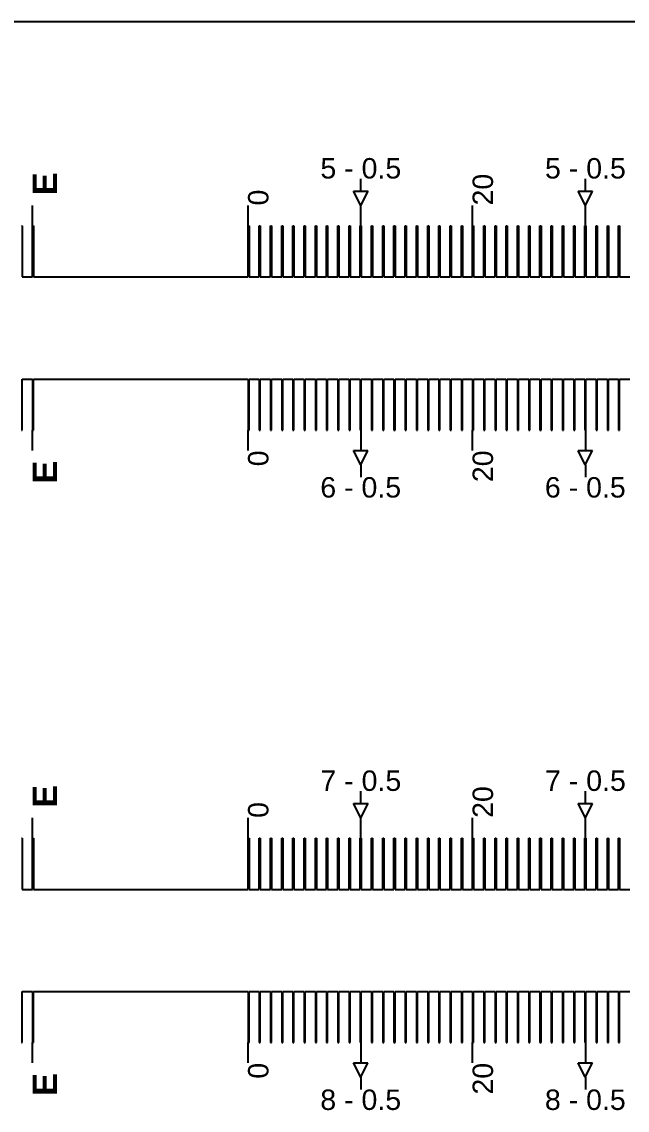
# Model space of a CAD drawing. Extents: x -119394 to 128420, y 74496 to 185496.
# Drawn here: x 40869 to 41166, y 112263 to 112796 of the extents above; entities that cross this region are included whole.
import ezdxf

# ---------------------------------------------------------------- set-up
doc = ezdxf.new("R2010")
doc.units = 13
doc.layers.add('CL - Label-1', color=120, linetype='Continuous')
doc.layers.add('CL - Label-2', color=132, linetype='Continuous')
doc.layers.add('CL - Sub-Micro', color=7, linetype='Continuous', true_color=0x47d1ff)
doc.styles.get("Standard").update_dxf_attribs({"font": 'arial.ttf'})

msp = doc.modelspace()

# ---------------------------------------------------------------- linework, layer by layer
for p, q in [((46680.29, 112795.86), (38030.29, 112795.86)), ((41035.54, 112712.94), (41035.54, 112718.94)), ((41145.54, 112712.94), (41145.54, 112718.94)), ((40874.79, 112695.86), (40874.79, 112705.86)), ((40980.29, 112695.86), (40980.29, 112705.86)), ((41035.54, 112695.86), (41035.54, 112705.86)), ((41090.29, 112695.86), (41090.29, 112705.86)), ((41145.54, 112695.86), (41145.54, 112705.86)), ((40874.79, 112585.86), (40874.79, 112595.86)), ((40980.29, 112585.86), (40980.29, 112595.86)), ((41035.54, 112595.86), (41035.54, 112585.86)), ((41090.29, 112585.86), (41090.29, 112595.86)), ((41145.54, 112595.86), (41145.54, 112585.86)), ((41035.54, 112578.79), (41035.54, 112572.79)), ((41145.54, 112578.79), (41145.54, 112572.79)), ((41035.54, 112412.94), (41035.54, 112418.94)), ((41145.54, 112412.94), (41145.54, 112418.94)), ((40874.79, 112395.86), (40874.79, 112405.86)), ((40980.29, 112395.86), (40980.29, 112405.86)), ((41035.54, 112395.86), (41035.54, 112405.86)), ((41090.29, 112395.86), (41090.29, 112405.86)), ((41145.54, 112395.86), (41145.54, 112405.86)), ((40874.79, 112285.86), (40874.79, 112295.86)), ((40980.29, 112285.86), (40980.29, 112295.86)), ((41035.54, 112295.86), (41035.54, 112285.86)), ((41090.29, 112285.86), (41090.29, 112295.86)), ((41145.54, 112295.86), (41145.54, 112285.86)), ((41035.54, 112278.79), (41035.54, 112272.79)), ((41145.54, 112278.79), (41145.54, 112272.79))]:
    msp.add_line(p, q)
at = {"layer": 'CL - Label-2'}
for p, q in [((41035.54, 112705.86), (41032, 112712.96)), ((41032, 112712.96), (41039.07, 112712.96)), ((41035.54, 112705.86), (41039.07, 112712.96)), ((41145.54, 112705.86), (41142, 112712.96)), ((41142, 112712.96), (41149.07, 112712.96)), ((41145.54, 112705.86), (41149.07, 112712.96)), ((41035.49, 112578.79), (41031.95, 112585.89)), ((41031.95, 112585.89), (41039.02, 112585.89)), ((41035.49, 112578.79), (41039.02, 112585.89)), ((41145.49, 112578.79), (41141.95, 112585.89)), ((41141.95, 112585.89), (41149.02, 112585.89)), ((41145.49, 112578.79), (41149.02, 112585.89)), ((41035.54, 112405.86), (41032, 112412.96)), ((41032, 112412.96), (41039.07, 112412.96)), ((41035.54, 112405.86), (41039.07, 112412.96)), ((41145.54, 112405.86), (41142, 112412.96)), ((41142, 112412.96), (41149.07, 112412.96)), ((41145.54, 112405.86), (41149.07, 112412.96)), ((41035.49, 112278.79), (41031.95, 112285.89)), ((41031.95, 112285.89), (41039.02, 112285.89)), ((41035.49, 112278.79), (41039.02, 112285.89)), ((41145.49, 112278.79), (41141.95, 112285.89)), ((41141.95, 112285.89), (41149.02, 112285.89)), ((41145.49, 112278.79), (41149.02, 112285.89))]:
    msp.add_line(p, q, dxfattribs=at)
at = {"layer": 'CL - Sub-Micro'}
for p, q in [((40869.29, 112695.86), (40869.69, 112695.86)), ((40869.69, 112695.86), (40869.69, 112670.86)), ((40874.79, 112670.86), (40874.79, 112695.86)), ((40874.79, 112695.86), (40875.19, 112695.86)), ((40875.19, 112695.86), (40875.19, 112670.86)), ((40980.29, 112670.86), (40980.29, 112695.86)), ((40980.29, 112695.86), (40980.79, 112695.86)), ((40980.79, 112695.86), (40980.79, 112670.86)), ((40985.79, 112670.86), (40985.79, 112695.86)), ((40985.79, 112695.86), (40986.29, 112695.86)), ((40986.29, 112695.86), (40986.29, 112670.86)), ((40991.29, 112670.86), (40991.29, 112695.86)), ((40991.29, 112695.86), (40991.79, 112695.86)), ((40991.79, 112695.86), (40991.79, 112670.86)), ((40996.79, 112670.86), (40996.79, 112695.86)), ((40996.79, 112695.86), (40997.29, 112695.86)), ((40997.29, 112695.86), (40997.29, 112670.86)), ((41002.29, 112670.86), (41002.29, 112695.86)), ((41002.29, 112695.86), (41002.79, 112695.86)), ((41002.79, 112695.86), (41002.79, 112670.86)), ((41007.79, 112670.86), (41007.79, 112695.86)), ((41007.79, 112695.86), (41008.29, 112695.86)), ((41008.29, 112695.86), (41008.29, 112670.86)), ((41013.29, 112670.86), (41013.29, 112695.86)), ((41013.29, 112695.86), (41013.79, 112695.86)), ((41013.79, 112695.86), (41013.79, 112670.86)), ((41018.79, 112670.86), (41018.79, 112695.86)), ((41018.79, 112695.86), (41019.29, 112695.86)), ((41019.29, 112695.86), (41019.29, 112670.86)), ((41024.29, 112670.86), (41024.29, 112695.86)), ((41024.29, 112695.86), (41024.79, 112695.86)), ((41024.79, 112695.86), (41024.79, 112670.86)), ((41029.79, 112670.86), (41029.79, 112695.86)), ((41029.79, 112695.86), (41030.29, 112695.86)), ((41030.29, 112695.86), (41030.29, 112670.86)), ((41035.29, 112670.86), (41035.29, 112695.86)), ((41035.29, 112695.86), (41035.79, 112695.86)), ((41035.79, 112695.86), (41035.79, 112670.86)), ((41040.79, 112670.86), (41040.79, 112695.86)), ((41040.79, 112695.86), (41041.29, 112695.86)), ((41041.29, 112695.86), (41041.29, 112670.86)), ((41046.29, 112670.86), (41046.29, 112695.86)), ((41046.29, 112695.86), (41046.79, 112695.86)), ((41046.79, 112695.86), (41046.79, 112670.86)), ((41051.79, 112670.86), (41051.79, 112695.86)), ((41051.79, 112695.86), (41052.29, 112695.86)), ((41052.29, 112695.86), (41052.29, 112670.86)), ((41057.29, 112670.86), (41057.29, 112695.86)), ((41057.29, 112695.86), (41057.79, 112695.86)), ((41057.79, 112695.86), (41057.79, 112670.86)), ((41062.79, 112670.86), (41062.79, 112695.86)), ((41062.79, 112695.86), (41063.29, 112695.86)), ((41063.29, 112695.86), (41063.29, 112670.86)), ((41068.29, 112670.86), (41068.29, 112695.86)), ((41068.29, 112695.86), (41068.79, 112695.86)), ((41068.79, 112695.86), (41068.79, 112670.86)), ((41073.79, 112670.86), (41073.79, 112695.86)), ((41073.79, 112695.86), (41074.29, 112695.86)), ((41074.29, 112695.86), (41074.29, 112670.86)), ((41079.29, 112670.86), (41079.29, 112695.86)), ((41079.29, 112695.86), (41079.79, 112695.86)), ((41079.79, 112695.86), (41079.79, 112670.86)), ((41084.79, 112670.86), (41084.79, 112695.86)), ((41084.79, 112695.86), (41085.29, 112695.86)), ((41085.29, 112695.86), (41085.29, 112670.86)), ((41090.29, 112670.86), (41090.29, 112695.86)), ((41090.29, 112695.86), (41090.79, 112695.86)), ((41090.79, 112695.86), (41090.79, 112670.86)), ((41095.79, 112670.86), (41095.79, 112695.86)), ((41095.79, 112695.86), (41096.29, 112695.86)), ((41096.29, 112695.86), (41096.29, 112670.86)), ((41101.29, 112670.86), (41101.29, 112695.86)), ((41101.29, 112695.86), (41101.79, 112695.86)), ((41101.79, 112695.86), (41101.79, 112670.86)), ((41106.79, 112670.86), (41106.79, 112695.86)), ((41106.79, 112695.86), (41107.29, 112695.86)), ((41107.29, 112695.86), (41107.29, 112670.86)), ((41112.29, 112670.86), (41112.29, 112695.86)), ((41112.29, 112695.86), (41112.79, 112695.86)), ((41112.79, 112695.86), (41112.79, 112670.86)), ((41117.79, 112670.86), (41117.79, 112695.86)), ((41117.79, 112695.86), (41118.29, 112695.86)), ((41118.29, 112695.86), (41118.29, 112670.86)), ((41123.29, 112670.86), (41123.29, 112695.86)), ((41123.29, 112695.86), (41123.79, 112695.86)), ((41123.79, 112695.86), (41123.79, 112670.86)), ((41128.79, 112670.86), (41128.79, 112695.86)), ((41128.79, 112695.86), (41129.29, 112695.86)), ((41129.29, 112695.86), (41129.29, 112670.86)), ((41134.29, 112670.86), (41134.29, 112695.86)), ((41134.29, 112695.86), (41134.79, 112695.86)), ((41134.79, 112695.86), (41134.79, 112670.86)), ((41139.79, 112670.86), (41139.79, 112695.86)), ((41139.79, 112695.86), (41140.29, 112695.86)), ((41140.29, 112695.86), (41140.29, 112670.86)), ((41145.29, 112670.86), (41145.29, 112695.86)), ((41145.29, 112695.86), (41145.79, 112695.86)), ((41145.79, 112695.86), (41145.79, 112670.86)), ((41150.79, 112670.86), (41150.79, 112695.86)), ((41150.79, 112695.86), (41151.29, 112695.86)), ((41151.29, 112695.86), (41151.29, 112670.86)), ((41156.29, 112670.86), (41156.29, 112695.86)), ((41156.29, 112695.86), (41156.79, 112695.86)), ((41156.79, 112695.86), (41156.79, 112670.86)), ((41161.79, 112670.86), (41161.79, 112695.86)), ((41161.79, 112695.86), (41162.29, 112695.86)), ((41162.29, 112695.86), (41162.29, 112670.86)), ((40869.69, 112670.86), (40874.79, 112670.86)), ((40875.19, 112670.86), (40880.29, 112670.86)), ((40880.29, 112670.86), (40980.29, 112670.86)), ((40980.79, 112670.86), (40985.79, 112670.86)), ((40986.29, 112670.86), (40991.29, 112670.86)), ((40991.79, 112670.86), (40996.79, 112670.86)), ((40997.29, 112670.86), (41002.29, 112670.86)), ((41002.79, 112670.86), (41007.79, 112670.86)), ((41008.29, 112670.86), (41013.29, 112670.86)), ((41013.79, 112670.86), (41018.79, 112670.86)), ((41019.29, 112670.86), (41024.29, 112670.86)), ((41024.79, 112670.86), (41029.79, 112670.86)), ((41030.29, 112670.86), (41035.29, 112670.86)), ((41035.79, 112670.86), (41040.79, 112670.86)), ((41041.29, 112670.86), (41046.29, 112670.86)), ((41046.79, 112670.86), (41051.79, 112670.86)), ((41052.29, 112670.86), (41057.29, 112670.86)), ((41057.79, 112670.86), (41062.79, 112670.86)), ((41063.29, 112670.86), (41068.29, 112670.86)), ((41068.79, 112670.86), (41073.79, 112670.86)), ((41074.29, 112670.86), (41079.29, 112670.86)), ((41079.79, 112670.86), (41084.79, 112670.86)), ((41085.29, 112670.86), (41090.29, 112670.86)), ((41090.79, 112670.86), (41095.79, 112670.86)), ((41096.29, 112670.86), (41101.29, 112670.86)), ((41101.79, 112670.86), (41106.79, 112670.86)), ((41107.29, 112670.86), (41112.29, 112670.86)), ((41112.79, 112670.86), (41117.79, 112670.86)), ((41118.29, 112670.86), (41123.29, 112670.86)), ((41123.79, 112670.86), (41128.79, 112670.86)), ((41129.29, 112670.86), (41134.29, 112670.86)), ((41134.79, 112670.86), (41139.79, 112670.86)), ((41140.29, 112670.86), (41145.29, 112670.86)), ((41145.79, 112670.86), (41150.79, 112670.86)), ((41151.29, 112670.86), (41156.29, 112670.86)), ((41156.79, 112670.86), (41161.79, 112670.86)), ((41162.29, 112670.86), (41167.29, 112670.86)), ((40869.69, 112595.86), (40869.69, 112620.86)), ((40869.69, 112620.86), (40874.79, 112620.86)), ((40874.79, 112620.86), (40874.79, 112595.86)), ((40875.19, 112595.86), (40875.19, 112620.86)), ((40875.19, 112620.86), (40880.29, 112620.86)), ((40880.29, 112620.86), (40980.29, 112620.86)), ((40980.29, 112620.86), (40980.29, 112595.86)), ((40980.79, 112595.86), (40980.79, 112620.86)), ((40980.79, 112620.86), (40985.79, 112620.86)), ((40985.79, 112620.86), (40985.79, 112595.86)), ((40986.29, 112595.86), (40986.29, 112620.86)), ((40986.29, 112620.86), (40991.29, 112620.86)), ((40991.29, 112620.86), (40991.29, 112595.86)), ((40991.79, 112595.86), (40991.79, 112620.86)), ((40991.79, 112620.86), (40996.79, 112620.86)), ((40996.79, 112620.86), (40996.79, 112595.86)), ((40997.29, 112595.86), (40997.29, 112620.86)), ((40997.29, 112620.86), (41002.29, 112620.86)), ((41002.29, 112620.86), (41002.29, 112595.86)), ((41002.79, 112595.86), (41002.79, 112620.86)), ((41002.79, 112620.86), (41007.79, 112620.86)), ((41007.79, 112620.86), (41007.79, 112595.86)), ((41008.29, 112595.86), (41008.29, 112620.86)), ((41008.29, 112620.86), (41013.29, 112620.86)), ((41013.29, 112620.86), (41013.29, 112595.86)), ((41013.79, 112595.86), (41013.79, 112620.86)), ((41013.79, 112620.86), (41018.79, 112620.86)), ((41018.79, 112620.86), (41018.79, 112595.86)), ((41019.29, 112595.86), (41019.29, 112620.86)), ((41019.29, 112620.86), (41024.29, 112620.86)), ((41024.29, 112620.86), (41024.29, 112595.86)), ((41024.79, 112595.86), (41024.79, 112620.86)), ((41024.79, 112620.86), (41029.79, 112620.86)), ((41029.79, 112620.86), (41029.79, 112595.86)), ((41030.29, 112595.86), (41030.29, 112620.86)), ((41030.29, 112620.86), (41035.29, 112620.86)), ((41035.29, 112620.86), (41035.29, 112595.86)), ((41035.79, 112595.86), (41035.79, 112620.86)), ((41035.79, 112620.86), (41040.79, 112620.86)), ((41040.79, 112620.86), (41040.79, 112595.86)), ((41041.29, 112595.86), (41041.29, 112620.86)), ((41041.29, 112620.86), (41046.29, 112620.86)), ((41046.29, 112620.86), (41046.29, 112595.86)), ((41046.79, 112595.86), (41046.79, 112620.86)), ((41046.79, 112620.86), (41051.79, 112620.86)), ((41051.79, 112620.86), (41051.79, 112595.86)), ((41052.29, 112595.86), (41052.29, 112620.86)), ((41052.29, 112620.86), (41057.29, 112620.86)), ((41057.29, 112620.86), (41057.29, 112595.86)), ((41057.79, 112595.86), (41057.79, 112620.86)), ((41057.79, 112620.86), (41062.79, 112620.86)), ((41062.79, 112620.86), (41062.79, 112595.86)), ((41063.29, 112595.86), (41063.29, 112620.86)), ((41063.29, 112620.86), (41068.29, 112620.86)), ((41068.29, 112620.86), (41068.29, 112595.86)), ((41068.79, 112595.86), (41068.79, 112620.86)), ((41068.79, 112620.86), (41073.79, 112620.86)), ((41073.79, 112620.86), (41073.79, 112595.86)), ((41074.29, 112595.86), (41074.29, 112620.86)), ((41074.29, 112620.86), (41079.29, 112620.86)), ((41079.29, 112620.86), (41079.29, 112595.86)), ((41079.79, 112595.86), (41079.79, 112620.86)), ((41079.79, 112620.86), (41084.79, 112620.86)), ((41084.79, 112620.86), (41084.79, 112595.86)), ((41085.29, 112595.86), (41085.29, 112620.86)), ((41085.29, 112620.86), (41090.29, 112620.86)), ((41090.29, 112620.86), (41090.29, 112595.86)), ((41090.79, 112595.86), (41090.79, 112620.86)), ((41090.79, 112620.86), (41095.79, 112620.86)), ((41095.79, 112620.86), (41095.79, 112595.86)), ((41096.29, 112595.86), (41096.29, 112620.86)), ((41096.29, 112620.86), (41101.29, 112620.86)), ((41101.29, 112620.86), (41101.29, 112595.86)), ((41101.79, 112595.86), (41101.79, 112620.86)), ((41101.79, 112620.86), (41106.79, 112620.86)), ((41106.79, 112620.86), (41106.79, 112595.86)), ((41107.29, 112595.86), (41107.29, 112620.86)), ((41107.29, 112620.86), (41112.29, 112620.86)), ((41112.29, 112620.86), (41112.29, 112595.86)), ((41112.79, 112595.86), (41112.79, 112620.86)), ((41112.79, 112620.86), (41117.79, 112620.86)), ((41117.79, 112620.86), (41117.79, 112595.86)), ((41118.29, 112595.86), (41118.29, 112620.86)), ((41118.29, 112620.86), (41123.29, 112620.86)), ((41123.29, 112620.86), (41123.29, 112595.86)), ((41123.79, 112595.86), (41123.79, 112620.86)), ((41123.79, 112620.86), (41128.79, 112620.86)), ((41128.79, 112620.86), (41128.79, 112595.86)), ((41129.29, 112595.86), (41129.29, 112620.86)), ((41129.29, 112620.86), (41134.29, 112620.86)), ((41134.29, 112620.86), (41134.29, 112595.86)), ((41134.79, 112595.86), (41134.79, 112620.86)), ((41134.79, 112620.86), (41139.79, 112620.86)), ((41139.79, 112620.86), (41139.79, 112595.86)), ((41140.29, 112595.86), (41140.29, 112620.86)), ((41140.29, 112620.86), (41145.29, 112620.86)), ((41145.29, 112620.86), (41145.29, 112595.86)), ((41145.79, 112595.86), (41145.79, 112620.86)), ((41145.79, 112620.86), (41150.79, 112620.86)), ((41150.79, 112620.86), (41150.79, 112595.86)), ((41151.29, 112595.86), (41151.29, 112620.86)), ((41151.29, 112620.86), (41156.29, 112620.86)), ((41156.29, 112620.86), (41156.29, 112595.86)), ((41156.79, 112595.86), (41156.79, 112620.86)), ((41156.79, 112620.86), (41161.79, 112620.86)), ((41161.79, 112620.86), (41161.79, 112595.86)), ((41162.29, 112595.86), (41162.29, 112620.86)), ((41162.29, 112620.86), (41167.29, 112620.86)), ((40869.29, 112595.86), (40869.69, 112595.86)), ((40874.79, 112595.86), (40875.19, 112595.86)), ((40980.29, 112595.86), (40980.79, 112595.86)), ((40985.79, 112595.86), (40986.29, 112595.86)), ((40991.29, 112595.86), (40991.79, 112595.86)), ((40996.79, 112595.86), (40997.29, 112595.86)), ((41002.29, 112595.86), (41002.79, 112595.86)), ((41007.79, 112595.86), (41008.29, 112595.86)), ((41013.29, 112595.86), (41013.79, 112595.86)), ((41018.79, 112595.86), (41019.29, 112595.86)), ((41024.29, 112595.86), (41024.79, 112595.86)), ((41029.79, 112595.86), (41030.29, 112595.86)), ((41035.29, 112595.86), (41035.79, 112595.86)), ((41040.79, 112595.86), (41041.29, 112595.86)), ((41046.29, 112595.86), (41046.79, 112595.86)), ((41051.79, 112595.86), (41052.29, 112595.86)), ((41057.29, 112595.86), (41057.79, 112595.86)), ((41062.79, 112595.86), (41063.29, 112595.86)), ((41068.29, 112595.86), (41068.79, 112595.86)), ((41073.79, 112595.86), (41074.29, 112595.86)), ((41079.29, 112595.86), (41079.79, 112595.86)), ((41084.79, 112595.86), (41085.29, 112595.86)), ((41090.29, 112595.86), (41090.79, 112595.86)), ((41095.79, 112595.86), (41096.29, 112595.86)), ((41101.29, 112595.86), (41101.79, 112595.86)), ((41106.79, 112595.86), (41107.29, 112595.86)), ((41112.29, 112595.86), (41112.79, 112595.86)), ((41117.79, 112595.86), (41118.29, 112595.86)), ((41123.29, 112595.86), (41123.79, 112595.86)), ((41128.79, 112595.86), (41129.29, 112595.86)), ((41134.29, 112595.86), (41134.79, 112595.86)), ((41139.79, 112595.86), (41140.29, 112595.86)), ((41145.29, 112595.86), (41145.79, 112595.86)), ((41150.79, 112595.86), (41151.29, 112595.86)), ((41156.29, 112595.86), (41156.79, 112595.86)), ((41161.79, 112595.86), (41162.29, 112595.86)), ((40869.29, 112395.86), (40869.69, 112395.86)), ((40869.69, 112395.86), (40869.69, 112370.86)), ((40874.79, 112370.86), (40874.79, 112395.86)), ((40874.79, 112395.86), (40875.19, 112395.86)), ((40875.19, 112395.86), (40875.19, 112370.86)), ((40980.29, 112370.86), (40980.29, 112395.86)), ((40980.29, 112395.86), (40980.79, 112395.86)), ((40980.79, 112395.86), (40980.79, 112370.86)), ((40985.79, 112370.86), (40985.79, 112395.86)), ((40985.79, 112395.86), (40986.29, 112395.86)), ((40986.29, 112395.86), (40986.29, 112370.86)), ((40991.29, 112370.86), (40991.29, 112395.86)), ((40991.29, 112395.86), (40991.79, 112395.86)), ((40991.79, 112395.86), (40991.79, 112370.86)), ((40996.79, 112370.86), (40996.79, 112395.86)), ((40996.79, 112395.86), (40997.29, 112395.86)), ((40997.29, 112395.86), (40997.29, 112370.86)), ((41002.29, 112370.86), (41002.29, 112395.86)), ((41002.29, 112395.86), (41002.79, 112395.86)), ((41002.79, 112395.86), (41002.79, 112370.86)), ((41007.79, 112370.86), (41007.79, 112395.86)), ((41007.79, 112395.86), (41008.29, 112395.86)), ((41008.29, 112395.86), (41008.29, 112370.86)), ((41013.29, 112370.86), (41013.29, 112395.86)), ((41013.29, 112395.86), (41013.79, 112395.86)), ((41013.79, 112395.86), (41013.79, 112370.86)), ((41018.79, 112370.86), (41018.79, 112395.86)), ((41018.79, 112395.86), (41019.29, 112395.86)), ((41019.29, 112395.86), (41019.29, 112370.86)), ((41024.29, 112370.86), (41024.29, 112395.86)), ((41024.29, 112395.86), (41024.79, 112395.86)), ((41024.79, 112395.86), (41024.79, 112370.86)), ((41029.79, 112370.86), (41029.79, 112395.86)), ((41029.79, 112395.86), (41030.29, 112395.86)), ((41030.29, 112395.86), (41030.29, 112370.86)), ((41035.29, 112370.86), (41035.29, 112395.86)), ((41035.29, 112395.86), (41035.79, 112395.86)), ((41035.79, 112395.86), (41035.79, 112370.86)), ((41040.79, 112370.86), (41040.79, 112395.86)), ((41040.79, 112395.86), (41041.29, 112395.86)), ((41041.29, 112395.86), (41041.29, 112370.86)), ((41046.29, 112370.86), (41046.29, 112395.86)), ((41046.29, 112395.86), (41046.79, 112395.86)), ((41046.79, 112395.86), (41046.79, 112370.86)), ((41051.79, 112370.86), (41051.79, 112395.86)), ((41051.79, 112395.86), (41052.29, 112395.86)), ((41052.29, 112395.86), (41052.29, 112370.86)), ((41057.29, 112370.86), (41057.29, 112395.86)), ((41057.29, 112395.86), (41057.79, 112395.86)), ((41057.79, 112395.86), (41057.79, 112370.86)), ((41062.79, 112370.86), (41062.79, 112395.86)), ((41062.79, 112395.86), (41063.29, 112395.86)), ((41063.29, 112395.86), (41063.29, 112370.86)), ((41068.29, 112370.86), (41068.29, 112395.86)), ((41068.29, 112395.86), (41068.79, 112395.86)), ((41068.79, 112395.86), (41068.79, 112370.86)), ((41073.79, 112370.86), (41073.79, 112395.86)), ((41073.79, 112395.86), (41074.29, 112395.86)), ((41074.29, 112395.86), (41074.29, 112370.86)), ((41079.29, 112370.86), (41079.29, 112395.86)), ((41079.29, 112395.86), (41079.79, 112395.86)), ((41079.79, 112395.86), (41079.79, 112370.86)), ((41084.79, 112370.86), (41084.79, 112395.86)), ((41084.79, 112395.86), (41085.29, 112395.86)), ((41085.29, 112395.86), (41085.29, 112370.86)), ((41090.29, 112370.86), (41090.29, 112395.86)), ((41090.29, 112395.86), (41090.79, 112395.86)), ((41090.79, 112395.86), (41090.79, 112370.86)), ((41095.79, 112370.86), (41095.79, 112395.86)), ((41095.79, 112395.86), (41096.29, 112395.86)), ((41096.29, 112395.86), (41096.29, 112370.86)), ((41101.29, 112370.86), (41101.29, 112395.86)), ((41101.29, 112395.86), (41101.79, 112395.86)), ((41101.79, 112395.86), (41101.79, 112370.86)), ((41106.79, 112370.86), (41106.79, 112395.86)), ((41106.79, 112395.86), (41107.29, 112395.86)), ((41107.29, 112395.86), (41107.29, 112370.86)), ((41112.29, 112370.86), (41112.29, 112395.86)), ((41112.29, 112395.86), (41112.79, 112395.86)), ((41112.79, 112395.86), (41112.79, 112370.86)), ((41117.79, 112370.86), (41117.79, 112395.86)), ((41117.79, 112395.86), (41118.29, 112395.86)), ((41118.29, 112395.86), (41118.29, 112370.86)), ((41123.29, 112370.86), (41123.29, 112395.86)), ((41123.29, 112395.86), (41123.79, 112395.86)), ((41123.79, 112395.86), (41123.79, 112370.86)), ((41128.79, 112370.86), (41128.79, 112395.86)), ((41128.79, 112395.86), (41129.29, 112395.86)), ((41129.29, 112395.86), (41129.29, 112370.86)), ((41134.29, 112370.86), (41134.29, 112395.86)), ((41134.29, 112395.86), (41134.79, 112395.86)), ((41134.79, 112395.86), (41134.79, 112370.86)), ((41139.79, 112370.86), (41139.79, 112395.86)), ((41139.79, 112395.86), (41140.29, 112395.86)), ((41140.29, 112395.86), (41140.29, 112370.86)), ((41145.29, 112370.86), (41145.29, 112395.86)), ((41145.29, 112395.86), (41145.79, 112395.86)), ((41145.79, 112395.86), (41145.79, 112370.86)), ((41150.79, 112370.86), (41150.79, 112395.86)), ((41150.79, 112395.86), (41151.29, 112395.86)), ((41151.29, 112395.86), (41151.29, 112370.86)), ((41156.29, 112370.86), (41156.29, 112395.86)), ((41156.29, 112395.86), (41156.79, 112395.86)), ((41156.79, 112395.86), (41156.79, 112370.86)), ((41161.79, 112370.86), (41161.79, 112395.86)), ((41161.79, 112395.86), (41162.29, 112395.86)), ((41162.29, 112395.86), (41162.29, 112370.86)), ((40869.69, 112370.86), (40874.79, 112370.86)), ((40875.19, 112370.86), (40880.29, 112370.86)), ((40880.29, 112370.86), (40980.29, 112370.86)), ((40980.79, 112370.86), (40985.79, 112370.86)), ((40986.29, 112370.86), (40991.29, 112370.86)), ((40991.79, 112370.86), (40996.79, 112370.86)), ((40997.29, 112370.86), (41002.29, 112370.86)), ((41002.79, 112370.86), (41007.79, 112370.86)), ((41008.29, 112370.86), (41013.29, 112370.86)), ((41013.79, 112370.86), (41018.79, 112370.86)), ((41019.29, 112370.86), (41024.29, 112370.86)), ((41024.79, 112370.86), (41029.79, 112370.86)), ((41030.29, 112370.86), (41035.29, 112370.86)), ((41035.79, 112370.86), (41040.79, 112370.86)), ((41041.29, 112370.86), (41046.29, 112370.86)), ((41046.79, 112370.86), (41051.79, 112370.86)), ((41052.29, 112370.86), (41057.29, 112370.86)), ((41057.79, 112370.86), (41062.79, 112370.86)), ((41063.29, 112370.86), (41068.29, 112370.86)), ((41068.79, 112370.86), (41073.79, 112370.86)), ((41074.29, 112370.86), (41079.29, 112370.86)), ((41079.79, 112370.86), (41084.79, 112370.86)), ((41085.29, 112370.86), (41090.29, 112370.86)), ((41090.79, 112370.86), (41095.79, 112370.86)), ((41096.29, 112370.86), (41101.29, 112370.86)), ((41101.79, 112370.86), (41106.79, 112370.86)), ((41107.29, 112370.86), (41112.29, 112370.86)), ((41112.79, 112370.86), (41117.79, 112370.86)), ((41118.29, 112370.86), (41123.29, 112370.86)), ((41123.79, 112370.86), (41128.79, 112370.86)), ((41129.29, 112370.86), (41134.29, 112370.86)), ((41134.79, 112370.86), (41139.79, 112370.86)), ((41140.29, 112370.86), (41145.29, 112370.86)), ((41145.79, 112370.86), (41150.79, 112370.86)), ((41151.29, 112370.86), (41156.29, 112370.86)), ((41156.79, 112370.86), (41161.79, 112370.86)), ((41162.29, 112370.86), (41167.29, 112370.86)), ((40869.69, 112295.86), (40869.69, 112320.86)), ((40869.69, 112320.86), (40874.79, 112320.86)), ((40874.79, 112320.86), (40874.79, 112295.86)), ((40875.19, 112295.86), (40875.19, 112320.86)), ((40875.19, 112320.86), (40880.29, 112320.86)), ((40880.29, 112320.86), (40980.29, 112320.86)), ((40980.29, 112320.86), (40980.29, 112295.86)), ((40980.79, 112295.86), (40980.79, 112320.86)), ((40980.79, 112320.86), (40985.79, 112320.86)), ((40985.79, 112320.86), (40985.79, 112295.86)), ((40986.29, 112295.86), (40986.29, 112320.86)), ((40986.29, 112320.86), (40991.29, 112320.86)), ((40991.29, 112320.86), (40991.29, 112295.86)), ((40991.79, 112295.86), (40991.79, 112320.86)), ((40991.79, 112320.86), (40996.79, 112320.86)), ((40996.79, 112320.86), (40996.79, 112295.86)), ((40997.29, 112295.86), (40997.29, 112320.86)), ((40997.29, 112320.86), (41002.29, 112320.86)), ((41002.29, 112320.86), (41002.29, 112295.86)), ((41002.79, 112295.86), (41002.79, 112320.86)), ((41002.79, 112320.86), (41007.79, 112320.86)), ((41007.79, 112320.86), (41007.79, 112295.86)), ((41008.29, 112295.86), (41008.29, 112320.86)), ((41008.29, 112320.86), (41013.29, 112320.86)), ((41013.29, 112320.86), (41013.29, 112295.86)), ((41013.79, 112295.86), (41013.79, 112320.86)), ((41013.79, 112320.86), (41018.79, 112320.86)), ((41018.79, 112320.86), (41018.79, 112295.86)), ((41019.29, 112295.86), (41019.29, 112320.86)), ((41019.29, 112320.86), (41024.29, 112320.86)), ((41024.29, 112320.86), (41024.29, 112295.86)), ((41024.79, 112295.86), (41024.79, 112320.86)), ((41024.79, 112320.86), (41029.79, 112320.86)), ((41029.79, 112320.86), (41029.79, 112295.86)), ((41030.29, 112295.86), (41030.29, 112320.86)), ((41030.29, 112320.86), (41035.29, 112320.86)), ((41035.29, 112320.86), (41035.29, 112295.86)), ((41035.79, 112295.86), (41035.79, 112320.86)), ((41035.79, 112320.86), (41040.79, 112320.86)), ((41040.79, 112320.86), (41040.79, 112295.86)), ((41041.29, 112295.86), (41041.29, 112320.86)), ((41041.29, 112320.86), (41046.29, 112320.86)), ((41046.29, 112320.86), (41046.29, 112295.86)), ((41046.79, 112295.86), (41046.79, 112320.86)), ((41046.79, 112320.86), (41051.79, 112320.86)), ((41051.79, 112320.86), (41051.79, 112295.86)), ((41052.29, 112295.86), (41052.29, 112320.86)), ((41052.29, 112320.86), (41057.29, 112320.86)), ((41057.29, 112320.86), (41057.29, 112295.86)), ((41057.79, 112295.86), (41057.79, 112320.86)), ((41057.79, 112320.86), (41062.79, 112320.86)), ((41062.79, 112320.86), (41062.79, 112295.86)), ((41063.29, 112295.86), (41063.29, 112320.86)), ((41063.29, 112320.86), (41068.29, 112320.86)), ((41068.29, 112320.86), (41068.29, 112295.86)), ((41068.79, 112295.86), (41068.79, 112320.86)), ((41068.79, 112320.86), (41073.79, 112320.86)), ((41073.79, 112320.86), (41073.79, 112295.86)), ((41074.29, 112295.86), (41074.29, 112320.86)), ((41074.29, 112320.86), (41079.29, 112320.86)), ((41079.29, 112320.86), (41079.29, 112295.86)), ((41079.79, 112295.86), (41079.79, 112320.86)), ((41079.79, 112320.86), (41084.79, 112320.86)), ((41084.79, 112320.86), (41084.79, 112295.86)), ((41085.29, 112295.86), (41085.29, 112320.86)), ((41085.29, 112320.86), (41090.29, 112320.86)), ((41090.29, 112320.86), (41090.29, 112295.86)), ((41090.79, 112295.86), (41090.79, 112320.86)), ((41090.79, 112320.86), (41095.79, 112320.86)), ((41095.79, 112320.86), (41095.79, 112295.86)), ((41096.29, 112295.86), (41096.29, 112320.86)), ((41096.29, 112320.86), (41101.29, 112320.86)), ((41101.29, 112320.86), (41101.29, 112295.86)), ((41101.79, 112295.86), (41101.79, 112320.86)), ((41101.79, 112320.86), (41106.79, 112320.86)), ((41106.79, 112320.86), (41106.79, 112295.86)), ((41107.29, 112295.86), (41107.29, 112320.86)), ((41107.29, 112320.86), (41112.29, 112320.86)), ((41112.29, 112320.86), (41112.29, 112295.86)), ((41112.79, 112295.86), (41112.79, 112320.86)), ((41112.79, 112320.86), (41117.79, 112320.86)), ((41117.79, 112320.86), (41117.79, 112295.86)), ((41118.29, 112295.86), (41118.29, 112320.86)), ((41118.29, 112320.86), (41123.29, 112320.86)), ((41123.29, 112320.86), (41123.29, 112295.86)), ((41123.79, 112295.86), (41123.79, 112320.86)), ((41123.79, 112320.86), (41128.79, 112320.86)), ((41128.79, 112320.86), (41128.79, 112295.86)), ((41129.29, 112295.86), (41129.29, 112320.86)), ((41129.29, 112320.86), (41134.29, 112320.86)), ((41134.29, 112320.86), (41134.29, 112295.86)), ((41134.79, 112295.86), (41134.79, 112320.86)), ((41134.79, 112320.86), (41139.79, 112320.86)), ((41139.79, 112320.86), (41139.79, 112295.86)), ((41140.29, 112295.86), (41140.29, 112320.86)), ((41140.29, 112320.86), (41145.29, 112320.86)), ((41145.29, 112320.86), (41145.29, 112295.86)), ((41145.79, 112295.86), (41145.79, 112320.86)), ((41145.79, 112320.86), (41150.79, 112320.86)), ((41150.79, 112320.86), (41150.79, 112295.86)), ((41151.29, 112295.86), (41151.29, 112320.86)), ((41151.29, 112320.86), (41156.29, 112320.86)), ((41156.29, 112320.86), (41156.29, 112295.86)), ((41156.79, 112295.86), (41156.79, 112320.86)), ((41156.79, 112320.86), (41161.79, 112320.86)), ((41161.79, 112320.86), (41161.79, 112295.86)), ((41162.29, 112295.86), (41162.29, 112320.86)), ((41162.29, 112320.86), (41167.29, 112320.86)), ((40869.29, 112295.86), (40869.69, 112295.86)), ((40874.79, 112295.86), (40875.19, 112295.86)), ((40980.29, 112295.86), (40980.79, 112295.86)), ((40985.79, 112295.86), (40986.29, 112295.86)), ((40991.29, 112295.86), (40991.79, 112295.86)), ((40996.79, 112295.86), (40997.29, 112295.86)), ((41002.29, 112295.86), (41002.79, 112295.86)), ((41007.79, 112295.86), (41008.29, 112295.86)), ((41013.29, 112295.86), (41013.79, 112295.86)), ((41018.79, 112295.86), (41019.29, 112295.86)), ((41024.29, 112295.86), (41024.79, 112295.86)), ((41029.79, 112295.86), (41030.29, 112295.86)), ((41035.29, 112295.86), (41035.79, 112295.86)), ((41040.79, 112295.86), (41041.29, 112295.86)), ((41046.29, 112295.86), (41046.79, 112295.86)), ((41051.79, 112295.86), (41052.29, 112295.86)), ((41057.29, 112295.86), (41057.79, 112295.86)), ((41062.79, 112295.86), (41063.29, 112295.86)), ((41068.29, 112295.86), (41068.79, 112295.86)), ((41073.79, 112295.86), (41074.29, 112295.86)), ((41079.29, 112295.86), (41079.79, 112295.86)), ((41084.79, 112295.86), (41085.29, 112295.86)), ((41090.29, 112295.86), (41090.79, 112295.86)), ((41095.79, 112295.86), (41096.29, 112295.86)), ((41101.29, 112295.86), (41101.79, 112295.86)), ((41106.79, 112295.86), (41107.29, 112295.86)), ((41112.29, 112295.86), (41112.79, 112295.86)), ((41117.79, 112295.86), (41118.29, 112295.86)), ((41123.29, 112295.86), (41123.79, 112295.86)), ((41128.79, 112295.86), (41129.29, 112295.86)), ((41134.29, 112295.86), (41134.79, 112295.86)), ((41139.79, 112295.86), (41140.29, 112295.86)), ((41145.29, 112295.86), (41145.79, 112295.86)), ((41150.79, 112295.86), (41151.29, 112295.86)), ((41156.29, 112295.86), (41156.79, 112295.86)), ((41161.79, 112295.86), (41162.29, 112295.86))]:
    msp.add_line(p, q, dxfattribs=at)

# ---------------------------------------------------------------- texts
at = {"layer": 'CL - Label-1', "rotation": 90}
for s, width, heights, insert, char_height, attachment_point in [('{\\fArial|b1|i0|c0|p34;E}', 33.3178, [8.18], (40874.79, 112710.86), 12, 1), ('20', 21.565, [8.55], (41090.29, 112705.86), 10, 1), ('0', 21.565, [8.55], (40980.29, 112705.86), 10, 1), ('0', 21.565, [8.55], (40980.29, 112585.86), 10, 3), ('20', 21.565, [8.55], (41090.29, 112585.86), 10, 3), ('{\\fArial|b1|i0|c0|p34;E}', 33.3178, [8.18], (40874.79, 112580.86), 12, 3), ('{\\fArial|b1|i0|c0|p34;E}', 33.3178, [8.18], (40874.79, 112410.86), 12, 1), ('20', 21.565, [8.55], (41090.29, 112405.86), 10, 1), ('0', 21.565, [8.55], (40980.29, 112405.86), 10, 1), ('0', 21.565, [8.55], (40980.29, 112285.86), 10, 3), ('20', 21.565, [8.55], (41090.29, 112285.86), 10, 3), ('{\\fArial|b1|i0|c0|p34;E}', 33.3178, [8.18], (40874.79, 112280.86), 12, 3)]:
    msp.add_mtext_dynamic_manual_height_columns(s, width=width, gutter_width=12.5, heights=heights, dxfattribs=dict(at, insert=insert, char_height=char_height, attachment_point=attachment_point))
at = {"layer": 'CL - Label-2', "char_height": 10}
for s, insert, attachment_point in [('5 - 0.5', (41035.54, 112718.94), 8), ('5 - 0.5', (41145.54, 112718.94), 8), ('6 - 0.5', (41035.49, 112572.79), 2), ('6 - 0.5', (41145.49, 112572.79), 2), ('7 - 0.5', (41035.54, 112418.94), 8), ('7 - 0.5', (41145.54, 112418.94), 8), ('8 - 0.5', (41035.49, 112272.79), 2), ('8 - 0.5', (41145.49, 112272.79), 2)]:
    msp.add_mtext_dynamic_manual_height_columns(s, width=52.3045, gutter_width=12.5, heights=[18.11], dxfattribs=dict(at, insert=insert, attachment_point=attachment_point))

doc.saveas('drawing.dxf')
